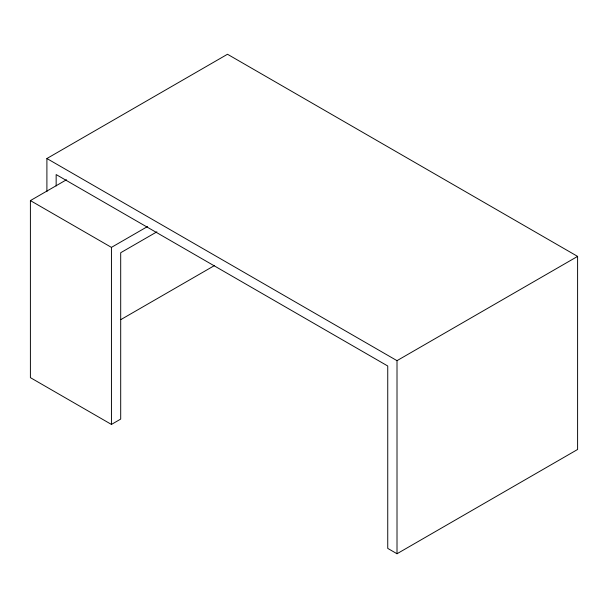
<?xml version="1.0" encoding="UTF-8"?>
<svg xmlns="http://www.w3.org/2000/svg" width="608" height="608" viewBox="0 0 608 608"><rect width="100%" height="100%" fill="white"/><g stroke="black" fill="none" stroke-linecap="round" stroke-linejoin="round"><path stroke-width="0.91" d="M46.9 191.649L46.9 158.521L227.491 54.256L577.6 256.394L577.6 449.479L397.009 553.744L387.744 548.393L387.744 366.001L56.156 174.564L56.156 185.964M156.894 231.83L120.696 252.73L120.696 419.079L111.439 424.43L30.4 377.644L30.4 200.594L66.47 179.77M30.4 200.594L111.439 247.38L147.508 226.556M121.007 319.512L214.586 265.491M46.9 158.521L397.009 360.658L577.6 256.394M397.009 360.658L397.009 553.744M111.439 247.38L111.439 424.43"/></g></svg>
